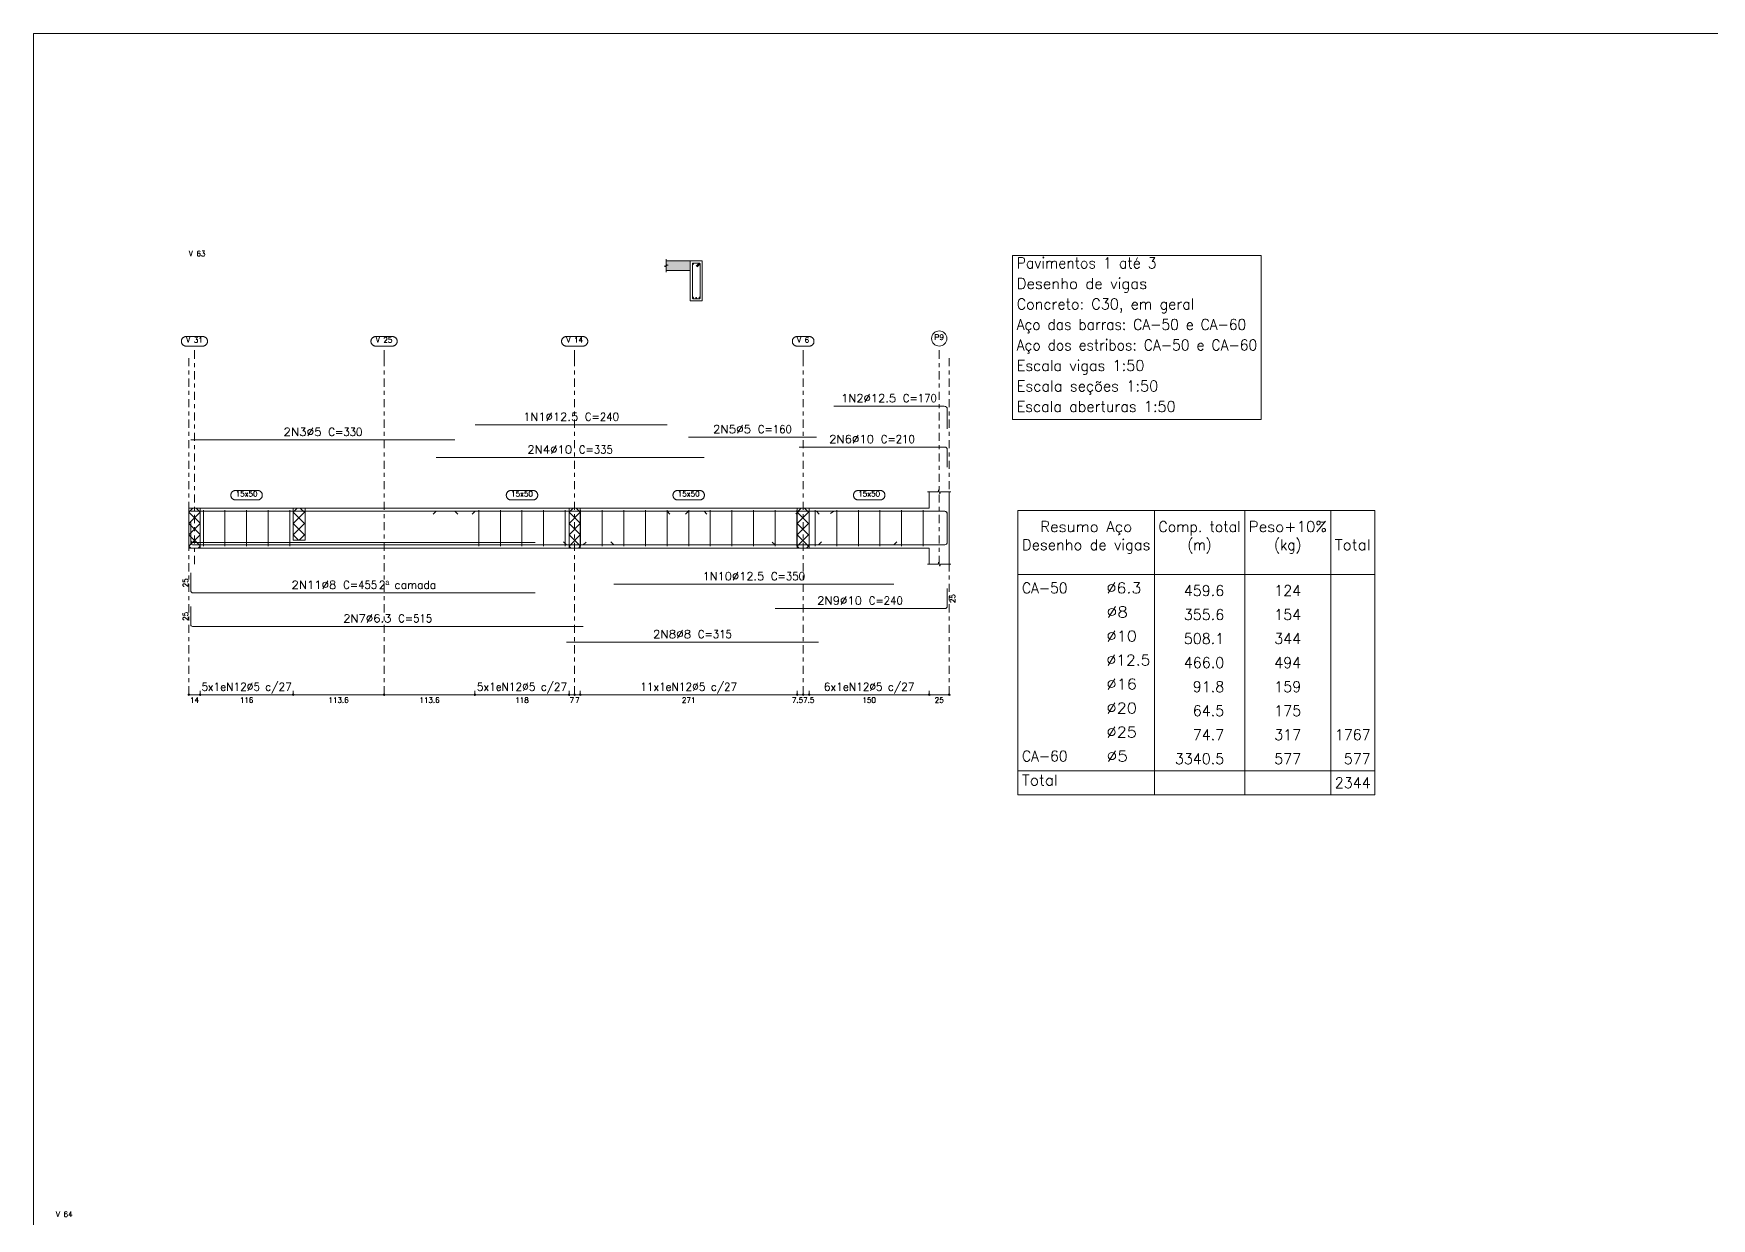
# Model space of a CAD drawing. Header units: millimetres. Extents: x 0 to 84, y 0 to 59.4.
# Drawn here: x 0 to 41.92, y 29.79 to 59.4 of the extents above; entities that cross this region are included whole.
import ezdxf
from ezdxf.enums import TextEntityAlignment as Align

# ---------------------------------------------------------------- set-up
doc = ezdxf.new("R2010")
doc.units = ezdxf.units.MM
doc.linetypes.add('CYPE_RAYAPUNTO', pattern=[0.4125, 0.2025, -0.105, 0, -0.105])
for name, color, linetype, lineweight in [('ARM_LONGITUDINAL_Ø10', 103, 'Continuous', 9), ('ARM_LONGITUDINAL_Ø12_5', 51, 'Continuous', 9), ('ARM_LONGITUDINAL_Ø5', 151, 'Continuous', 9), ('ARM_LONGITUDINAL_Ø6_3', 32, 'Continuous', 9), ('ARM_LONGITUDINAL_Ø8', 32, 'Continuous', 9), ('ARM_TRANSVERSAL_Ø5', 151, 'Continuous', 9), ('ELE_ARM_TRANS_TXT_EST', 3, 'Continuous', 9), ('ELE_CONT_NOS', 122, 'Continuous', 9), ('ELE_CONT_VIG_CONCRETO', 2, 'Continuous', 9), ('ELE_COT_COT_ANCORAGENS', 3, 'Continuous', 0), ('ELE_COT_COT_EST', 3, 'Continuous', 0), ('ELE_COT_COT_LIN_APOIOS', 2, 'CYPE_RAYAPUNTO', 0), ('ELE_COT_TEXTOS_ESTRIBOS', 122, 'Continuous', 0), ('ELE_REF_COT_LIN_AUX_COTA', 2, 'CYPE_RAYAPUNTO', 9), ('ELE_REF_NOME_PORTICO', 3, 'Continuous', 9), ('ELE_REF_REF_NOME', 3, 'Continuous', 9), ('ELE_REF_REF_REFERENCIA', 3, 'Continuous', 9), ('ELE_REF_TEXTO_REF_NOME', 3, 'Continuous', 9), ('ELE_REF_TEXTO_REF_REFERENCIA', 3, 'Continuous', 9), ('POR_ARM_LONG_ARM_TEXTOS', 3, 'Continuous', 9), ('POR_ARM_LONG_TXT_COMP', 3, 'Continuous', 9), ('POR_ARM_LONG_TXT_IND_LAYER_ARM_LONG', 3, 'Continuous', 9), ('QUAD_BORDA', 1, 'Continuous', 20), ('QUAD_LIMITES', 2, 'Continuous', 0), ('SEC_CONT_LAJES_CORTE', 8, 'Continuous', 9), ('SEC_CONT_VIG_CONCRETO_CORTE', 2, 'Continuous', 9), ('TAB_MED_LINHAS', 1, 'Continuous', 9), ('TAB_MED_TEXTOS', 1, 'Continuous', 9), ('TABELAS', 1, 'Continuous', 0), ('TEXTO_TABELAS', 1, 'Continuous', 0)]:
    doc.layers.add(name, color=color, linetype=linetype, lineweight=lineweight)
doc.styles.add('CYPETXT', font='', dxfattribs={"height": 0.2})
doc.styles.get('CYPETXT').set_extended_font_data('romans')

msp = doc.modelspace()

# ---------------------------------------------------------------- hatches: boundary and pattern name
at = {"layer": 'SEC_CONT_LAJES_CORTE', "true_color": 0xdad7d3}
msp.add_hatch(color=254, dxfattribs=at).paths.add_polyline_path([(15.809, 53.48), (16.409, 53.48), (16.409, 53.72), (15.809, 53.72)], flags=0)

# ---------------------------------------------------------------- linework, layer by layer
at = {"layer": 'ARM_LONGITUDINAL_Ø10'}
for p, q in [((10.056, 47.463), (9.985, 47.392)), ((16.756, 47.463), (16.826, 47.392)), ((19.129, 47.463), (19.05, 47.403)), ((18.529, 46.627), (18.451, 46.689))]:
    msp.add_line(p, q, dxfattribs=at)
for points in [[(22.829, 48.566), (22.829, 49.006), (22.825, 49.029), (22.812, 49.049), (22.792, 49.062), (22.769, 49.066), (19.129, 49.066)], [(10.056, 48.805), (16.756, 48.805)], [(10.056, 47.463), (16.756, 47.463)], [(22.829, 46.963), (22.829, 47.403), (22.825, 47.426), (22.812, 47.446), (22.792, 47.459), (22.769, 47.463), (19.129, 47.463)], [(22.829, 47.127), (22.829, 46.687), (22.825, 46.664), (22.812, 46.645), (22.792, 46.632), (22.769, 46.627), (18.529, 46.627)], [(22.829, 45.531), (22.829, 45.091), (22.825, 45.068), (22.812, 45.048), (22.792, 45.035), (22.769, 45.031), (18.529, 45.031)]]:
    msp.add_lwpolyline(points, dxfattribs=at)
for centre in [(16.479, 53.65), (16.639, 53.65), (16.479, 52.79), (16.639, 52.79)]:
    msp.add_circle(centre, 0.01, dxfattribs=at)
at = {"layer": 'ARM_LONGITUDINAL_Ø12_5'}
for p, q in [((11.031, 47.463), (10.96, 47.392)), ((15.831, 47.463), (15.901, 47.392)), ((19.994, 47.463), (19.911, 47.408)), ((14.495, 46.627), (14.424, 46.698)), ((21.495, 46.627), (21.566, 46.698))]:
    msp.add_line(p, q, dxfattribs=at)
for points in [[(22.829, 49.525), (22.829, 50.015), (22.824, 50.044), (22.807, 50.068), (22.783, 50.084), (22.754, 50.09), (19.994, 50.09)], [(11.031, 49.625), (15.831, 49.625)], [(11.031, 47.463), (15.831, 47.463)], [(22.829, 46.898), (22.829, 47.388), (22.824, 47.417), (22.807, 47.441), (22.783, 47.457), (22.754, 47.463), (19.994, 47.463)], [(14.495, 46.627), (21.495, 46.627)], [(14.495, 45.64), (21.495, 45.64)]]:
    msp.add_lwpolyline(points, dxfattribs=at)
msp.add_circle((16.559, 52.792), 0.0125, dxfattribs=at)
at = {"layer": 'ARM_LONGITUDINAL_Ø5'}
for p, q in [((10.53, 47.463), (10.6, 47.392)), ((16.362, 47.463), (16.291, 47.392)), ((19.562, 47.463), (19.633, 47.392))]:
    msp.add_line(p, q, dxfattribs=at)
for points in [[(3.93, 49.246), (10.53, 49.246)], [(16.362, 49.315), (19.562, 49.315)], [(3.93, 47.463), (10.53, 47.463)], [(16.362, 47.463), (19.562, 47.463)]]:
    msp.add_lwpolyline(points, dxfattribs=at)
for centre in [(16.479, 53.635), (16.639, 53.635)]:
    msp.add_circle(centre, 0.005, dxfattribs=at)
at = {"layer": 'ARM_LONGITUDINAL_Ø6_3'}
msp.add_line((13.73, 46.627), (13.804, 46.694), dxfattribs=at)
for points in [[(3.93, 47.127), (3.93, 46.665), (3.933, 46.65), (3.941, 46.638), (3.953, 46.63), (3.968, 46.627), (13.73, 46.627)], [(3.93, 45.087), (3.93, 44.625), (3.933, 44.61), (3.941, 44.598), (3.953, 44.59), (3.968, 44.587), (13.73, 44.587)]]:
    msp.add_lwpolyline(points, dxfattribs=at)
at = {"layer": 'ARM_LONGITUDINAL_Ø8'}
for p, q in [((13.313, 46.627), (13.242, 46.698)), ((19.613, 46.627), (19.684, 46.698))]:
    msp.add_line(p, q, dxfattribs=at)
for points in [[(3.93, 47.183), (3.93, 46.731), (3.933, 46.713), (3.944, 46.697), (3.959, 46.687), (3.978, 46.683), (12.53, 46.683)], [(13.313, 46.627), (19.613, 46.627)], [(3.93, 45.925), (3.93, 45.473), (3.933, 45.455), (3.944, 45.439), (3.959, 45.429), (3.978, 45.425), (12.53, 45.425)], [(13.313, 44.193), (19.613, 44.193)]]:
    msp.add_lwpolyline(points, dxfattribs=at)
for centre in [(16.479, 52.808), (16.639, 52.808)]:
    msp.add_circle(centre, 0.008, dxfattribs=at)
at = {"layer": 'ARM_TRANSVERSAL_Ø5'}
for p, q in [((4.243, 47.495), (4.243, 46.595)), ((4.783, 47.495), (4.783, 46.595)), ((5.323, 47.495), (5.323, 46.595)), ((5.863, 47.495), (5.863, 46.595)), ((6.403, 47.495), (6.403, 46.595)), ((11.124, 47.495), (11.124, 46.595)), ((11.664, 47.495), (11.664, 46.595)), ((12.204, 47.495), (12.204, 46.595)), ((12.744, 47.495), (12.744, 46.595)), ((13.284, 47.495), (13.284, 46.595)), ((13.669, 47.495), (13.669, 46.595)), ((14.209, 47.495), (14.209, 46.595)), ((14.749, 47.495), (14.749, 46.595)), ((15.289, 47.495), (15.289, 46.595)), ((15.829, 47.495), (15.829, 46.595)), ((16.369, 47.495), (16.369, 46.595)), ((16.909, 47.495), (16.909, 46.595)), ((17.449, 47.495), (17.449, 46.595)), ((17.989, 47.495), (17.989, 46.595)), ((18.529, 47.495), (18.529, 46.595)), ((19.069, 47.495), (19.069, 46.595)), ((19.529, 47.495), (19.529, 46.595)), ((20.069, 47.495), (20.069, 46.595)), ((20.609, 47.495), (20.609, 46.595)), ((21.149, 47.495), (21.149, 46.595)), ((21.689, 47.495), (21.689, 46.595)), ((22.229, 47.495), (22.229, 46.595))]:
    msp.add_line(p, q, dxfattribs=at)
msp.add_lwpolyline([(16.579, 53.568), (16.649, 53.639), (16.651, 53.641), (16.653, 53.644), (16.654, 53.647), (16.654, 53.65), (16.654, 53.653), (16.653, 53.656), (16.651, 53.658), (16.649, 53.66), (16.647, 53.662), (16.645, 53.664), (16.642, 53.664), (16.639, 53.665), (16.479, 53.665), (16.473, 53.664), (16.468, 53.66), (16.465, 53.656), (16.464, 53.65), (16.464, 52.79), (16.465, 52.784), (16.468, 52.779), (16.473, 52.776), (16.479, 52.775), (16.639, 52.775), (16.645, 52.776), (16.649, 52.779), (16.653, 52.784), (16.654, 52.79), (16.654, 53.65), (16.654, 53.653), (16.653, 53.656), (16.651, 53.658), (16.649, 53.66), (16.647, 53.662), (16.645, 53.664), (16.642, 53.664), (16.639, 53.665), (16.636, 53.665), (16.634, 53.664), (16.632, 53.663), (16.63, 53.662), (16.628, 53.66), (16.557, 53.59)], dxfattribs=at)
at = {"layer": 'ELE_CONT_NOS'}
for p, q in [((22.379, 47.545), (22.379, 47.945)), ((22.879, 47.545), (22.879, 47.945)), ((3.88, 47.545), (3.88, 46.545)), ((6.486, 47.545), (6.486, 47.545)), ((11.029, 47.545), (11.029, 47.545)), ((13.379, 47.545), (13.379, 47.545)), ((13.659, 47.545), (13.659, 47.545)), ((19.079, 47.545), (19.079, 47.545)), ((19.379, 47.545), (19.379, 47.545)), ((6.486, 46.545), (6.486, 46.545)), ((11.029, 46.545), (11.029, 46.545)), ((13.379, 46.545), (13.379, 46.545)), ((13.659, 46.545), (13.659, 46.545)), ((19.079, 46.545), (19.079, 46.545)), ((19.379, 46.545), (19.379, 46.545)), ((22.379, 46.545), (22.379, 46.145)), ((22.879, 46.545), (22.879, 46.145))]:
    msp.add_line(p, q, dxfattribs=at)
at = {"layer": 'ELE_CONT_NOS', "lineweight": 0}
for p, q in [((3.88, 47.442), (3.983, 47.545)), ((4.16, 47.162), (3.88, 47.442)), ((3.88, 47.159), (4.16, 47.439)), ((4.16, 47.444), (4.059, 47.545)), ((6.486, 47.442), (6.59, 47.545)), ((6.486, 47.159), (6.786, 47.459)), ((6.786, 47.142), (6.486, 47.442)), ((6.786, 47.424), (6.665, 47.545)), ((13.379, 47.442), (13.483, 47.545)), ((13.659, 47.162), (13.379, 47.442)), ((13.379, 47.159), (13.659, 47.439)), ((13.659, 47.444), (13.559, 47.545)), ((19.079, 47.442), (19.183, 47.545)), ((19.079, 47.159), (19.379, 47.459)), ((19.379, 47.142), (19.079, 47.442)), ((19.379, 47.424), (19.259, 47.545)), ((4.16, 46.879), (3.88, 47.159)), ((3.88, 46.876), (4.16, 47.156)), ((6.486, 46.876), (6.786, 47.176)), ((6.786, 46.859), (6.486, 47.159)), ((13.659, 46.879), (13.379, 47.159)), ((13.379, 46.876), (13.659, 47.156)), ((19.079, 46.876), (19.379, 47.176)), ((19.379, 46.859), (19.079, 47.159)), ((4.16, 46.596), (3.88, 46.876)), ((3.88, 46.593), (4.16, 46.873)), ((3.928, 46.545), (3.88, 46.593)), ((4.115, 46.545), (4.16, 46.59)), ((6.617, 46.745), (6.486, 46.876)), ((6.638, 46.745), (6.786, 46.893)), ((13.659, 46.596), (13.379, 46.876)), ((13.379, 46.593), (13.659, 46.873)), ((13.427, 46.545), (13.379, 46.593)), ((13.614, 46.545), (13.659, 46.59)), ((19.079, 46.593), (19.379, 46.893)), ((19.379, 46.576), (19.079, 46.876)), ((19.127, 46.545), (19.079, 46.593)), ((19.314, 46.545), (19.379, 46.61))]:
    msp.add_line(p, q, dxfattribs=at)
at = {"layer": 'ELE_CONT_NOS'}
for points in [[(22.339, 47.945), (22.599, 47.945), (22.614, 47.995), (22.644, 47.895), (22.659, 47.945), (22.919, 47.945)], [(3.88, 47.545), (4.16, 47.545)], [(6.486, 47.545), (11.029, 47.545)], [(13.379, 47.545), (13.659, 47.545)], [(19.079, 47.545), (19.379, 47.545)], [(22.879, 47.545), (22.879, 46.545)], [(3.88, 46.545), (4.16, 46.545)], [(6.486, 46.545), (11.029, 46.545)], [(13.379, 46.545), (13.659, 46.545)], [(19.079, 46.545), (19.379, 46.545)], [(22.339, 46.145), (22.599, 46.145), (22.614, 46.195), (22.644, 46.095), (22.659, 46.145), (22.919, 46.145)]]:
    msp.add_lwpolyline(points, dxfattribs=at)
at = {"layer": 'ELE_CONT_NOS', "lineweight": 0}
for points in [[(3.88, 47.545), (3.88, 46.545), (4.16, 46.545), (4.16, 47.545), (3.88, 47.545)], [(6.486, 47.545), (6.486, 46.745), (6.786, 46.745), (6.786, 47.545), (6.486, 47.545)], [(13.379, 47.545), (13.379, 46.545), (13.659, 46.545), (13.659, 47.545), (13.379, 47.545)], [(19.079, 47.545), (19.079, 46.545), (19.379, 46.545), (19.379, 47.545), (19.079, 47.545)]]:
    msp.add_lwpolyline(points, close=True, dxfattribs=at)
at = {"layer": 'ELE_CONT_VIG_CONCRETO'}
for p, q in [((4.16, 47.545), (6.486, 47.545)), ((11.029, 47.545), (13.379, 47.545)), ((13.659, 47.545), (19.079, 47.545)), ((19.379, 47.545), (22.379, 47.545)), ((4.16, 46.545), (6.486, 46.545)), ((11.029, 46.545), (13.379, 46.545)), ((13.659, 46.545), (19.079, 46.545)), ((19.379, 46.545), (22.379, 46.545))]:
    msp.add_line(p, q, dxfattribs=at)
at = {"layer": 'ELE_COT_COT_EST'}
for p, q in [((3.88, 42.879), (3.88, 42.979)), ((4.16, 42.879), (4.16, 42.979)), ((6.486, 42.879), (6.486, 42.979)), ((8.758, 42.879), (8.758, 42.979)), ((11.029, 42.879), (11.029, 42.979)), ((13.379, 42.879), (13.379, 42.979)), ((13.519, 42.879), (13.519, 42.979)), ((13.659, 42.879), (13.659, 42.979)), ((19.079, 42.879), (19.079, 42.979)), ((19.229, 42.879), (19.229, 42.979)), ((19.379, 42.879), (19.379, 42.979)), ((22.379, 42.879), (22.379, 42.979))]:
    msp.add_line(p, q, dxfattribs=at)
for points in [[(3.88, 42.879), (4.16, 42.879), (4.16, 42.979)], [(4.16, 42.879), (6.486, 42.879), (6.486, 42.979)], [(6.486, 42.879), (8.758, 42.879), (8.758, 42.979)], [(8.758, 42.879), (11.029, 42.879), (11.029, 42.979)], [(11.029, 42.879), (13.379, 42.879), (13.379, 42.979)], [(13.379, 42.879), (13.519, 42.879), (13.519, 42.979)], [(13.519, 42.879), (13.659, 42.879), (13.659, 42.979)], [(13.659, 42.879), (19.079, 42.879), (19.079, 42.979)], [(19.079, 42.879), (19.229, 42.879), (19.229, 42.979)], [(19.229, 42.879), (19.379, 42.879), (19.379, 42.979)], [(19.379, 42.879), (22.379, 42.879), (22.379, 42.979)], [(22.379, 42.879), (22.879, 42.879), (22.879, 42.979)]]:
    msp.add_lwpolyline(points, dxfattribs=at)
for centre in [(3.88, 42.879), (4.16, 42.879), (4.16, 42.879), (6.486, 42.879), (6.486, 42.879), (8.758, 42.879), (8.758, 42.879), (11.029, 42.879), (11.029, 42.879), (13.379, 42.879), (13.379, 42.879), (13.519, 42.879), (13.519, 42.879), (13.659, 42.879), (13.659, 42.879), (19.079, 42.879), (19.079, 42.879), (19.229, 42.879), (19.229, 42.879), (19.379, 42.879), (19.379, 42.879), (22.379, 42.879), (22.379, 42.879), (22.879, 42.879)]:
    msp.add_circle(centre, 0.02, dxfattribs=at)
at = {"layer": 'ELE_COT_COT_LIN_APOIOS'}
for p, q in [((3.88, 51.29), (3.88, 42.879)), ((8.758, 51.29), (8.758, 42.879)), ((13.519, 51.29), (13.519, 42.879)), ((19.229, 51.29), (19.229, 42.879)), ((22.879, 51.29), (22.879, 42.879))]:
    msp.add_line(p, q, dxfattribs=at)
at = {"layer": 'ELE_REF_COT_LIN_AUX_COTA'}
for p, q in [((4.02, 51.29), (4.02, 51.59)), ((8.758, 51.29), (8.758, 51.59)), ((13.519, 51.29), (13.519, 51.59)), ((19.229, 51.29), (19.229, 51.59)), ((22.629, 51.29), (22.629, 51.59)), ((4.02, 46.145), (4.02, 51.29)), ((22.629, 46.145), (22.629, 51.29))]:
    msp.add_line(p, q, dxfattribs=at)
at = {"layer": 'ELE_REF_REF_NOME'}
for points in [[(5.596, 47.985), (5.604, 47.985), (5.612, 47.984), (5.62, 47.983), (5.628, 47.981), (5.635, 47.978), (5.643, 47.976), (5.65, 47.972), (5.657, 47.968), (5.664, 47.964), (5.67, 47.959), (5.676, 47.954), (5.682, 47.949), (5.688, 47.943), (5.693, 47.936), (5.697, 47.93), (5.701, 47.923), (5.705, 47.916), (5.708, 47.908), (5.711, 47.901), (5.713, 47.893), (5.714, 47.885), (5.715, 47.877), (5.716, 47.869), (5.716, 47.861), (5.715, 47.853), (5.714, 47.845), (5.713, 47.837), (5.711, 47.83), (5.708, 47.822), (5.705, 47.815), (5.701, 47.807), (5.697, 47.801), (5.693, 47.794), (5.688, 47.788), (5.682, 47.782), (5.676, 47.776), (5.67, 47.771), (5.664, 47.766), (5.657, 47.762), (5.65, 47.758), (5.643, 47.755), (5.635, 47.752), (5.628, 47.749), (5.62, 47.748), (5.612, 47.746), (5.604, 47.745), (5.596, 47.745), (5.05, 47.745), (5.042, 47.745), (5.034, 47.746), (5.026, 47.748), (5.018, 47.749), (5.011, 47.752), (5.003, 47.755), (4.996, 47.758), (4.989, 47.762), (4.982, 47.766), (4.976, 47.771), (4.969, 47.776), (4.964, 47.782), (4.958, 47.788), (4.953, 47.794), (4.949, 47.801), (4.945, 47.807), (4.941, 47.815), (4.938, 47.822), (4.935, 47.83), (4.933, 47.837), (4.932, 47.845), (4.931, 47.853), (4.93, 47.861), (4.93, 47.869), (4.931, 47.877), (4.932, 47.885), (4.933, 47.893), (4.935, 47.901), (4.938, 47.908), (4.941, 47.916), (4.945, 47.923), (4.949, 47.93), (4.953, 47.936), (4.958, 47.943), (4.964, 47.949), (4.969, 47.954), (4.976, 47.959), (4.982, 47.964), (4.989, 47.968), (4.996, 47.972), (5.003, 47.976), (5.011, 47.978), (5.018, 47.981), (5.026, 47.983), (5.034, 47.984), (5.042, 47.985), (5.05, 47.985), (5.596, 47.985)], [(12.477, 47.985), (12.485, 47.985), (12.493, 47.984), (12.501, 47.983), (12.509, 47.981), (12.517, 47.978), (12.524, 47.976), (12.532, 47.972), (12.539, 47.968), (12.545, 47.964), (12.552, 47.959), (12.558, 47.954), (12.564, 47.949), (12.569, 47.943), (12.574, 47.936), (12.579, 47.93), (12.583, 47.923), (12.586, 47.916), (12.589, 47.908), (12.592, 47.901), (12.594, 47.893), (12.596, 47.885), (12.597, 47.877), (12.597, 47.869), (12.597, 47.861), (12.597, 47.853), (12.596, 47.845), (12.594, 47.837), (12.592, 47.83), (12.589, 47.822), (12.586, 47.815), (12.583, 47.807), (12.579, 47.801), (12.574, 47.794), (12.569, 47.788), (12.564, 47.782), (12.558, 47.776), (12.552, 47.771), (12.545, 47.766), (12.539, 47.762), (12.532, 47.758), (12.524, 47.755), (12.517, 47.752), (12.509, 47.749), (12.501, 47.748), (12.493, 47.746), (12.485, 47.745), (12.477, 47.745), (11.931, 47.745), (11.923, 47.745), (11.915, 47.746), (11.908, 47.748), (11.9, 47.749), (11.892, 47.752), (11.885, 47.755), (11.877, 47.758), (11.87, 47.762), (11.864, 47.766), (11.857, 47.771), (11.851, 47.776), (11.845, 47.782), (11.84, 47.788), (11.835, 47.794), (11.83, 47.801), (11.826, 47.807), (11.823, 47.815), (11.819, 47.822), (11.817, 47.83), (11.815, 47.837), (11.813, 47.845), (11.812, 47.853), (11.812, 47.861), (11.812, 47.869), (11.812, 47.877), (11.813, 47.885), (11.815, 47.893), (11.817, 47.901), (11.819, 47.908), (11.823, 47.916), (11.826, 47.923), (11.83, 47.93), (11.835, 47.936), (11.84, 47.943), (11.845, 47.949), (11.851, 47.954), (11.857, 47.959), (11.864, 47.964), (11.87, 47.968), (11.877, 47.972), (11.885, 47.976), (11.892, 47.978), (11.9, 47.981), (11.908, 47.983), (11.915, 47.984), (11.923, 47.985), (11.931, 47.985), (12.477, 47.985)], [(16.642, 47.985), (16.65, 47.985), (16.658, 47.984), (16.666, 47.983), (16.674, 47.981), (16.682, 47.978), (16.689, 47.976), (16.697, 47.972), (16.704, 47.968), (16.71, 47.964), (16.717, 47.959), (16.723, 47.954), (16.729, 47.949), (16.734, 47.943), (16.739, 47.936), (16.744, 47.93), (16.748, 47.923), (16.751, 47.916), (16.754, 47.908), (16.757, 47.901), (16.759, 47.893), (16.761, 47.885), (16.762, 47.877), (16.762, 47.869), (16.762, 47.861), (16.762, 47.853), (16.761, 47.845), (16.759, 47.837), (16.757, 47.83), (16.754, 47.822), (16.751, 47.815), (16.748, 47.807), (16.744, 47.801), (16.739, 47.794), (16.734, 47.788), (16.729, 47.782), (16.723, 47.776), (16.717, 47.771), (16.71, 47.766), (16.704, 47.762), (16.697, 47.758), (16.689, 47.755), (16.682, 47.752), (16.674, 47.749), (16.666, 47.748), (16.658, 47.746), (16.65, 47.745), (16.642, 47.745), (16.096, 47.745), (16.088, 47.745), (16.08, 47.746), (16.073, 47.748), (16.065, 47.749), (16.057, 47.752), (16.05, 47.755), (16.042, 47.758), (16.035, 47.762), (16.029, 47.766), (16.022, 47.771), (16.016, 47.776), (16.01, 47.782), (16.005, 47.788), (16, 47.794), (15.995, 47.801), (15.991, 47.807), (15.988, 47.815), (15.984, 47.822), (15.982, 47.83), (15.98, 47.837), (15.978, 47.845), (15.977, 47.853), (15.977, 47.861), (15.977, 47.869), (15.977, 47.877), (15.978, 47.885), (15.98, 47.893), (15.982, 47.901), (15.984, 47.908), (15.988, 47.916), (15.991, 47.923), (15.995, 47.93), (16, 47.936), (16.005, 47.943), (16.01, 47.949), (16.016, 47.954), (16.022, 47.959), (16.029, 47.964), (16.035, 47.968), (16.042, 47.972), (16.05, 47.976), (16.057, 47.978), (16.065, 47.981), (16.073, 47.983), (16.08, 47.984), (16.088, 47.985), (16.096, 47.985), (16.642, 47.985)], [(21.152, 47.985), (21.16, 47.985), (21.168, 47.984), (21.176, 47.983), (21.184, 47.981), (21.192, 47.978), (21.199, 47.976), (21.207, 47.972), (21.214, 47.968), (21.22, 47.964), (21.227, 47.959), (21.233, 47.954), (21.239, 47.949), (21.244, 47.943), (21.249, 47.936), (21.254, 47.93), (21.258, 47.923), (21.261, 47.916), (21.264, 47.908), (21.267, 47.901), (21.269, 47.893), (21.271, 47.885), (21.272, 47.877), (21.272, 47.869), (21.272, 47.861), (21.272, 47.853), (21.271, 47.845), (21.269, 47.837), (21.267, 47.83), (21.264, 47.822), (21.261, 47.815), (21.258, 47.807), (21.254, 47.801), (21.249, 47.794), (21.244, 47.788), (21.239, 47.782), (21.233, 47.776), (21.227, 47.771), (21.22, 47.766), (21.214, 47.762), (21.207, 47.758), (21.199, 47.755), (21.192, 47.752), (21.184, 47.749), (21.176, 47.748), (21.168, 47.746), (21.16, 47.745), (21.152, 47.745), (20.606, 47.745), (20.598, 47.745), (20.59, 47.746), (20.583, 47.748), (20.575, 47.749), (20.567, 47.752), (20.56, 47.755), (20.552, 47.758), (20.545, 47.762), (20.539, 47.766), (20.532, 47.771), (20.526, 47.776), (20.52, 47.782), (20.515, 47.788), (20.51, 47.794), (20.505, 47.801), (20.501, 47.807), (20.498, 47.815), (20.494, 47.822), (20.492, 47.83), (20.49, 47.837), (20.488, 47.845), (20.487, 47.853), (20.487, 47.861), (20.487, 47.869), (20.487, 47.877), (20.488, 47.885), (20.49, 47.893), (20.492, 47.901), (20.494, 47.908), (20.498, 47.916), (20.501, 47.923), (20.505, 47.93), (20.51, 47.936), (20.515, 47.943), (20.52, 47.949), (20.526, 47.954), (20.532, 47.959), (20.539, 47.964), (20.545, 47.968), (20.552, 47.972), (20.56, 47.976), (20.567, 47.978), (20.575, 47.981), (20.583, 47.983), (20.59, 47.984), (20.598, 47.985), (20.606, 47.985), (21.152, 47.985)]]:
    msp.add_lwpolyline(points, close=True, dxfattribs=at)
at = {"layer": 'ELE_REF_REF_REFERENCIA'}
for points in [[(4.227, 51.83), (4.235, 51.83), (4.243, 51.829), (4.251, 51.828), (4.258, 51.826), (4.266, 51.823), (4.274, 51.82), (4.281, 51.817), (4.288, 51.813), (4.295, 51.809), (4.301, 51.804), (4.307, 51.799), (4.313, 51.793), (4.318, 51.787), (4.323, 51.781), (4.328, 51.775), (4.332, 51.768), (4.336, 51.761), (4.339, 51.753), (4.341, 51.746), (4.343, 51.738), (4.345, 51.73), (4.346, 51.722), (4.347, 51.714), (4.347, 51.706), (4.346, 51.698), (4.345, 51.69), (4.343, 51.682), (4.341, 51.674), (4.339, 51.667), (4.336, 51.659), (4.332, 51.652), (4.328, 51.645), (4.323, 51.639), (4.318, 51.633), (4.313, 51.627), (4.307, 51.621), (4.301, 51.616), (4.295, 51.611), (4.288, 51.607), (4.281, 51.603), (4.274, 51.6), (4.266, 51.597), (4.258, 51.594), (4.251, 51.592), (4.243, 51.591), (4.235, 51.59), (4.227, 51.59), (3.813, 51.59), (3.805, 51.59), (3.797, 51.591), (3.789, 51.592), (3.781, 51.594), (3.773, 51.597), (3.766, 51.6), (3.759, 51.603), (3.752, 51.607), (3.745, 51.611), (3.738, 51.616), (3.732, 51.621), (3.726, 51.627), (3.721, 51.633), (3.716, 51.639), (3.712, 51.645), (3.708, 51.652), (3.704, 51.659), (3.701, 51.667), (3.698, 51.674), (3.696, 51.682), (3.694, 51.69), (3.693, 51.698), (3.693, 51.706), (3.693, 51.714), (3.693, 51.722), (3.694, 51.73), (3.696, 51.738), (3.698, 51.746), (3.701, 51.753), (3.704, 51.761), (3.708, 51.768), (3.712, 51.775), (3.716, 51.781), (3.721, 51.787), (3.726, 51.793), (3.732, 51.799), (3.738, 51.804), (3.745, 51.809), (3.752, 51.813), (3.759, 51.817), (3.766, 51.82), (3.773, 51.823), (3.781, 51.826), (3.789, 51.828), (3.797, 51.829), (3.805, 51.83), (3.813, 51.83), (4.227, 51.83)], [(8.965, 51.83), (8.973, 51.83), (8.981, 51.829), (8.989, 51.828), (8.996, 51.826), (9.004, 51.823), (9.012, 51.82), (9.019, 51.817), (9.026, 51.813), (9.033, 51.809), (9.039, 51.804), (9.045, 51.799), (9.051, 51.793), (9.056, 51.787), (9.061, 51.781), (9.066, 51.775), (9.07, 51.768), (9.074, 51.761), (9.077, 51.753), (9.079, 51.746), (9.082, 51.738), (9.083, 51.73), (9.084, 51.722), (9.085, 51.714), (9.085, 51.706), (9.084, 51.698), (9.083, 51.69), (9.082, 51.682), (9.079, 51.674), (9.077, 51.667), (9.074, 51.659), (9.07, 51.652), (9.066, 51.645), (9.061, 51.639), (9.056, 51.633), (9.051, 51.627), (9.045, 51.621), (9.039, 51.616), (9.033, 51.611), (9.026, 51.607), (9.019, 51.603), (9.012, 51.6), (9.004, 51.597), (8.996, 51.594), (8.989, 51.592), (8.981, 51.591), (8.973, 51.59), (8.965, 51.59), (8.551, 51.59), (8.543, 51.59), (8.535, 51.591), (8.527, 51.592), (8.519, 51.594), (8.511, 51.597), (8.504, 51.6), (8.497, 51.603), (8.49, 51.607), (8.483, 51.611), (8.476, 51.616), (8.47, 51.621), (8.465, 51.627), (8.459, 51.633), (8.454, 51.639), (8.45, 51.645), (8.446, 51.652), (8.442, 51.659), (8.439, 51.667), (8.436, 51.674), (8.434, 51.682), (8.432, 51.69), (8.431, 51.698), (8.431, 51.706), (8.431, 51.714), (8.431, 51.722), (8.432, 51.73), (8.434, 51.738), (8.436, 51.746), (8.439, 51.753), (8.442, 51.761), (8.446, 51.768), (8.45, 51.775), (8.454, 51.781), (8.459, 51.787), (8.465, 51.793), (8.47, 51.799), (8.476, 51.804), (8.483, 51.809), (8.49, 51.813), (8.497, 51.817), (8.504, 51.82), (8.511, 51.823), (8.519, 51.826), (8.527, 51.828), (8.535, 51.829), (8.543, 51.83), (8.551, 51.83), (8.965, 51.83)], [(13.726, 51.83), (13.734, 51.83), (13.742, 51.829), (13.75, 51.828), (13.758, 51.826), (13.766, 51.823), (13.773, 51.82), (13.781, 51.817), (13.788, 51.813), (13.794, 51.809), (13.801, 51.804), (13.807, 51.799), (13.813, 51.793), (13.818, 51.787), (13.823, 51.781), (13.828, 51.775), (13.832, 51.768), (13.835, 51.761), (13.838, 51.753), (13.841, 51.746), (13.843, 51.738), (13.845, 51.73), (13.846, 51.722), (13.846, 51.714), (13.846, 51.706), (13.846, 51.698), (13.845, 51.69), (13.843, 51.682), (13.841, 51.674), (13.838, 51.667), (13.835, 51.659), (13.832, 51.652), (13.828, 51.645), (13.823, 51.639), (13.818, 51.633), (13.813, 51.627), (13.807, 51.621), (13.801, 51.616), (13.794, 51.611), (13.788, 51.607), (13.781, 51.603), (13.773, 51.6), (13.766, 51.597), (13.758, 51.594), (13.75, 51.592), (13.742, 51.591), (13.734, 51.59), (13.726, 51.59), (13.312, 51.59), (13.304, 51.59), (13.296, 51.591), (13.289, 51.592), (13.281, 51.594), (13.273, 51.597), (13.266, 51.6), (13.258, 51.603), (13.251, 51.607), (13.245, 51.611), (13.238, 51.616), (13.232, 51.621), (13.226, 51.627), (13.221, 51.633), (13.216, 51.639), (13.211, 51.645), (13.207, 51.652), (13.204, 51.659), (13.2, 51.667), (13.198, 51.674), (13.196, 51.682), (13.194, 51.69), (13.193, 51.698), (13.193, 51.706), (13.193, 51.714), (13.193, 51.722), (13.194, 51.73), (13.196, 51.738), (13.198, 51.746), (13.2, 51.753), (13.204, 51.761), (13.207, 51.768), (13.211, 51.775), (13.216, 51.781), (13.221, 51.787), (13.226, 51.793), (13.232, 51.799), (13.238, 51.804), (13.245, 51.809), (13.251, 51.813), (13.258, 51.817), (13.266, 51.82), (13.273, 51.823), (13.281, 51.826), (13.289, 51.828), (13.296, 51.829), (13.304, 51.83), (13.312, 51.83), (13.726, 51.83)], [(19.38, 51.83), (19.388, 51.83), (19.396, 51.829), (19.404, 51.828), (19.412, 51.826), (19.42, 51.823), (19.427, 51.82), (19.435, 51.817), (19.442, 51.813), (19.448, 51.809), (19.455, 51.804), (19.461, 51.799), (19.467, 51.793), (19.472, 51.787), (19.477, 51.781), (19.482, 51.775), (19.486, 51.768), (19.489, 51.761), (19.492, 51.753), (19.495, 51.746), (19.497, 51.738), (19.499, 51.73), (19.5, 51.722), (19.5, 51.714), (19.5, 51.706), (19.5, 51.698), (19.499, 51.69), (19.497, 51.682), (19.495, 51.674), (19.492, 51.667), (19.489, 51.659), (19.486, 51.652), (19.482, 51.645), (19.477, 51.639), (19.472, 51.633), (19.467, 51.627), (19.461, 51.621), (19.455, 51.616), (19.448, 51.611), (19.442, 51.607), (19.435, 51.603), (19.427, 51.6), (19.42, 51.597), (19.412, 51.594), (19.404, 51.592), (19.396, 51.591), (19.388, 51.59), (19.38, 51.59), (19.078, 51.59), (19.07, 51.59), (19.062, 51.591), (19.055, 51.592), (19.047, 51.594), (19.039, 51.597), (19.032, 51.6), (19.024, 51.603), (19.017, 51.607), (19.011, 51.611), (19.004, 51.616), (18.998, 51.621), (18.992, 51.627), (18.987, 51.633), (18.982, 51.639), (18.977, 51.645), (18.973, 51.652), (18.97, 51.659), (18.966, 51.667), (18.964, 51.674), (18.962, 51.682), (18.96, 51.69), (18.959, 51.698), (18.959, 51.706), (18.959, 51.714), (18.959, 51.722), (18.96, 51.73), (18.962, 51.738), (18.964, 51.746), (18.966, 51.753), (18.97, 51.761), (18.973, 51.768), (18.977, 51.775), (18.982, 51.781), (18.987, 51.787), (18.992, 51.793), (18.998, 51.799), (19.004, 51.804), (19.011, 51.809), (19.017, 51.813), (19.024, 51.817), (19.032, 51.82), (19.039, 51.823), (19.047, 51.826), (19.055, 51.828), (19.062, 51.829), (19.07, 51.83), (19.078, 51.83), (19.38, 51.83)]]:
    msp.add_lwpolyline(points, close=True, dxfattribs=at)
msp.add_circle((22.629, 51.78), 0.19, dxfattribs=at)
at = {"layer": 'QUAD_BORDA'}
msp.add_lwpolyline([(0, 0), (84, 0), (84, 59.4), (0, 59.4), (0, 0)], close=True, dxfattribs=at)
at = {"layer": 'QUAD_LIMITES'}
msp.add_lwpolyline([(0, 0), (84, 0), (84, 59.4), (0, 59.4), (0, 0)], close=True, dxfattribs=at)
at = {"layer": 'SEC_CONT_LAJES_CORTE'}
for points in [[(15.809, 53.44), (15.809, 53.57), (15.759, 53.585), (15.859, 53.615), (15.809, 53.63), (15.809, 53.76)], [(15.809, 53.48), (16.409, 53.48), (16.409, 53.72), (15.809, 53.72)]]:
    msp.add_lwpolyline(points, dxfattribs=at)
at = {"layer": 'SEC_CONT_LAJES_CORTE', "color": 254, "true_color": 0xdad7d3}
msp.add_lwpolyline([(15.809, 53.48), (16.409, 53.48), (16.409, 53.72), (15.809, 53.72)], close=True, dxfattribs=at)
at = {"layer": 'SEC_CONT_VIG_CONCRETO_CORTE'}
msp.add_lwpolyline([(16.709, 53.72), (16.409, 53.72), (16.409, 52.72), (16.709, 52.72), (16.709, 53.72)], close=True, dxfattribs=at)
at = {"layer": 'TAB_MED_TEXTOS', "lineweight": 5}
for p, q in [((24.463, 53.855), (30.673, 53.855)), ((24.463, 53.855), (24.463, 49.757)), ((30.673, 53.855), (30.673, 49.757)), ((24.463, 49.757), (30.673, 49.757))]:
    msp.add_line(p, q, dxfattribs=at)
at = {"layer": 'TABELAS'}
for p, q in [((28.005, 40.38), (28.005, 47.48)), ((30.261, 40.38), (30.261, 47.48)), ((32.413, 40.38), (32.413, 47.48)), ((24.597, 45.88), (33.509, 45.88))]:
    msp.add_line(p, q, dxfattribs=at)
msp.add_lwpolyline([(24.597, 40.38), (33.509, 40.38), (33.509, 47.48), (24.597, 47.48), (24.597, 40.38)], close=True, dxfattribs=at)
at = {"layer": 'TEXTO_TABELAS'}
msp.add_line((24.597, 40.98), (33.509, 40.98), dxfattribs=at)

# ---------------------------------------------------------------- texts
at = {"layer": 'ELE_ARM_TRANS_TXT_EST', "style": 'CYPETXT'}
for s, width, p, p2 in [('5x1eN12%%c5 c/27', 0.837784, (4.193, 42.979), (6.452, 42.979)), ('5x1eN12%%c5 c/27', 0.837784, (11.075, 42.979), (13.334, 42.979)), ('11x1eN12%%c5 c/27', 0.840083, (15.156, 42.979), (17.583, 42.979)), ('6x1eN12%%c5 c/27', 0.837784, (19.75, 42.979), (22.009, 42.979))]:
    msp.add_text(s, height=0.2, dxfattribs=dict(at, width=width)).set_placement(p, p2, align=Align.FIT)
at = {"layer": 'ELE_COT_COT_ANCORAGENS', "style": 'CYPETXT', "width": 0.872274}
for p, p2 in [((3.863, 45.563), (3.863, 45.787)), ((23.029, 45.169), (23.029, 45.393)), ((3.863, 44.725), (3.863, 44.949))]:
    msp.add_text('25', height=0.1333, rotation=90, dxfattribs=at).set_placement(p, p2, align=Align.FIT)
at = {"layer": 'ELE_COT_TEXTOS_ESTRIBOS', "style": 'CYPETXT'}
for s, height, width, p, p2 in [('14', 0.1333, 0.872274, (3.908, 42.679), (4.132, 42.679)), ('116', 0.1333, 0.872274, (5.155, 42.679), (5.491, 42.679)), ('113.6', 0.1333, 0.869965, (7.37, 42.679), (7.874, 42.679)), ('113.6', 0.1333, 0.869965, (9.642, 42.679), (10.146, 42.679)), ('118', 0.1333, 0.872274, (12.036, 42.679), (12.372, 42.679)), ('7', 0.133, 0.872274, (13.393, 42.679), (13.505, 42.679)), ('7', 0.133, 0.872274, (13.533, 42.679), (13.645, 42.679)), ('271', 0.1333, 0.872274, (16.201, 42.679), (16.537, 42.679)), ('7.5', 0.1333, 0.868127, (18.949, 42.679), (19.229, 42.679)), ('7.5', 0.1333, 0.868127, (19.229, 42.679), (19.509, 42.679)), ('150', 0.1333, 0.872274, (20.711, 42.679), (21.047, 42.679)), ('25', 0.1333, 0.872274, (22.517, 42.679), (22.741, 42.679))]:
    msp.add_text(s, height=height, dxfattribs=dict(at, width=width)).set_placement(p, p2, align=Align.FIT)
at = {"layer": 'ELE_REF_NOME_PORTICO', "style": 'CYPETXT', "width": 0.816032}
for s, p, p2 in [('V 63', (3.88, 53.834), (4.294, 53.834)), ('V 64', (0.559, 29.83), (0.973, 29.83))]:
    msp.add_text(s, height=0.1333, dxfattribs=at).set_placement(p, p2, align=Align.FIT)
at = {"layer": 'ELE_REF_TEXTO_REF_NOME', "style": 'CYPETXT', "width": 0.876123}
for p, p2 in [((5.05, 47.832), (5.596, 47.832)), ((11.931, 47.832), (12.477, 47.832)), ((16.096, 47.832), (16.642, 47.832)), ((20.606, 47.832), (21.152, 47.832))]:
    msp.add_text('15x50', height=0.1333, dxfattribs=at).set_placement(p, p2, align=Align.FIT)
at = {"layer": 'ELE_REF_TEXTO_REF_REFERENCIA', "style": 'CYPETXT'}
for s, width, p, p2 in [('V 31', 0.816032, (3.813, 51.677), (4.227, 51.677)), ('V 25', 0.816032, (8.551, 51.677), (8.965, 51.677)), ('V 14', 0.816032, (13.312, 51.677), (13.726, 51.677)), ('V 6', 0.796974, (19.078, 51.677), (19.38, 51.677)), ('P9', 0.935124, (22.506, 51.747), (22.752, 51.747))]:
    msp.add_text(s, height=0.1333, dxfattribs=dict(at, width=width)).set_placement(p, p2, align=Align.FIT)
at = {"layer": 'POR_ARM_LONG_ARM_TEXTOS', "style": 'CYPETXT'}
for s, width, p, p2 in [('1N2%%c12.5', 0.925627, (20.178, 50.19), (21.552, 50.19)), ('1N1%%c12.5', 0.925627, (12.235, 49.725), (13.609, 49.725)), ('2N3%%c5', 0.953428, (6.244, 49.346), (7.198, 49.346)), ('2N5%%c5', 0.953428, (16.976, 49.415), (17.93, 49.415)), ('2N4%%c10', 0.940329, (12.336, 48.905), (13.458, 48.905)), ('2N6%%c10', 0.940329, (19.879, 49.166), (21.001, 49.166)), ('2N11%%c8', 0.940329, (6.445, 45.525), (7.567, 45.525)), ('1N10%%c12.5', 0.919499, (16.715, 45.74), (18.257, 45.74)), ('2N9%%c10', 0.940329, (19.579, 45.131), (20.701, 45.131)), ('2N7%%c6.3', 0.933581, (7.737, 44.687), (8.943, 44.687)), ('2N8%%c8', 0.953428, (15.477, 44.293), (16.431, 44.293))]:
    msp.add_text(s, height=0.2, dxfattribs=dict(at, width=width)).set_placement(p, p2, align=Align.FIT)
at = {"layer": 'POR_ARM_LONG_TXT_COMP', "style": 'CYPETXT', "width": 0.770929}
for s, p, p2 in [(' C=170', (21.592, 50.19), (22.57, 50.19)), (' C=240', (13.649, 49.725), (14.627, 49.725)), (' C=330', (7.238, 49.346), (8.216, 49.346)), (' C=160', (17.97, 49.415), (18.948, 49.415)), (' C=335', (13.498, 48.905), (14.476, 48.905)), (' C=210', (21.041, 49.166), (22.019, 49.166)), (' C=455', (7.607, 45.525), (8.585, 45.525)), (' C=350', (18.297, 45.74), (19.275, 45.74)), (' C=240', (20.741, 45.131), (21.719, 45.131)), (' C=515', (8.983, 44.687), (9.961, 44.687)), (' C=315', (16.471, 44.293), (17.449, 44.293))]:
    msp.add_text(s, height=0.2, dxfattribs=at).set_placement(p, p2, align=Align.FIT)
at = {"layer": 'POR_ARM_LONG_TXT_IND_LAYER_ARM_LONG', "style": 'CYPETXT', "width": 0.837999}
msp.add_text('2ª camada', height=0.2, dxfattribs=at).set_placement((8.625, 45.525), (10.062, 45.525), align=Align.FIT)
at = {"layer": 'TAB_MED_LINHAS', "style": 'CYPETXT'}
for s, width, p, p2 in [('Pavimentos 1 até 3', 0.80111, (24.564, 53.531), (28.061, 53.531)), ('Desenho de vigas', 0.854882, (24.564, 53.018), (27.824, 53.018)), ('Concreto: C30, em geral', 0.809018, (24.564, 52.506), (29.005, 52.506)), ('Aço das barras: CA-50 e CA-60', 0.776223, (24.564, 51.994), (30.301, 51.994)), ('Aço dos estribos: CA-50 e CA-60', 0.780962, (24.564, 51.482), (30.576, 51.482)), ('Escala vigas 1:50', 0.830215, (24.564, 50.969), (27.756, 50.969)), ('Escala seções 1:50', 0.840439, (24.564, 50.457), (28.104, 50.457)), ('Escala aberturas 1:50', 0.83262, (24.564, 49.945), (28.535, 49.945))]:
    msp.add_text(s, height=0.27333, dxfattribs=dict(at, width=width)).set_placement(p, p2, align=Align.FIT)
at = {"layer": 'TEXTO_TABELAS', "style": 'CYPETXT'}
for s, height, width, p, p2 in [('Resumo Aço', 0.2667, 0.895546, (25.151, 46.947), (27.451, 46.947)), ('Comp. total', 0.26667, 0.822839, (28.105, 46.947), (30.161, 46.947)), ('Peso+10%', 0.2667, 0.916489, (30.361, 46.947), (32.313, 46.947)), ('Desenho de vigas', 0.26667, 0.862366, (24.697, 46.493), (27.905, 46.493)), ('(m)', 0.2667, 0.805297, (28.833, 46.493), (29.433, 46.493)), ('(kg)', 0.2667, 0.827954, (30.995, 46.493), (31.679, 46.493)), ('Total', 0.2667, 0.935673, (32.513, 46.493), (33.409, 46.493)), ('CA-50', 0.2667, 0.813132, (24.697, 45.413), (25.833, 45.413)), ('%%c6.3', 0.2667, 0.940736, (26.809, 45.413), (27.681, 45.413)), ('459.6', 0.2667, 0.869965, (28.741, 45.347), (29.749, 45.347)), ('124', 0.2667, 0.872274, (31.001, 45.347), (31.673, 45.347)), ('%%c8', 0.2667, 0.99505, (26.809, 44.813), (27.345, 44.813)), ('355.6', 0.2667, 0.869965, (28.741, 44.747), (29.749, 44.747)), ('154', 0.2667, 0.872274, (31.001, 44.747), (31.673, 44.747)), ('%%c10', 0.2667, 0.955414, (26.809, 44.213), (27.569, 44.213)), ('508.1', 0.2667, 0.869965, (28.741, 44.147), (29.749, 44.147)), ('344', 0.2667, 0.872274, (31.001, 44.147), (31.673, 44.147)), ('%%c12.5', 0.2667, 0.925884, (26.809, 43.613), (27.905, 43.613)), ('466.0', 0.2667, 0.869965, (28.741, 43.547), (29.749, 43.547)), ('494', 0.2667, 0.872274, (31.001, 43.547), (31.673, 43.547)), ('%%c16', 0.2667, 0.955414, (26.809, 43.013), (27.569, 43.013)), ('91.8', 0.2667, 0.869308, (28.965, 42.947), (29.749, 42.947)), ('159', 0.2667, 0.872274, (31.001, 42.947), (31.673, 42.947)), ('%%c20', 0.2667, 0.955414, (26.809, 42.413), (27.569, 42.413)), ('64.5', 0.2667, 0.869308, (28.965, 42.347), (29.749, 42.347)), ('175', 0.2667, 0.872274, (31.001, 42.347), (31.673, 42.347)), ('%%c25', 0.2667, 0.955414, (26.809, 41.813), (27.569, 41.813)), ('74.7', 0.2667, 0.869308, (28.965, 41.747), (29.749, 41.747)), ('317', 0.2667, 0.872274, (31.001, 41.747), (31.673, 41.747)), ('1767', 0.2667, 0.872274, (32.513, 41.747), (33.409, 41.747)), ('CA-60', 0.2667, 0.813132, (24.697, 41.213), (25.833, 41.213)), ('%%c5', 0.2667, 0.99505, (26.809, 41.213), (27.345, 41.213)), ('3340.5', 0.2667, 0.870384, (28.517, 41.147), (29.749, 41.147)), ('577', 0.2667, 0.872274, (31.001, 41.147), (31.673, 41.147)), ('577', 0.2667, 0.872274, (32.737, 41.147), (33.409, 41.147)), ('Total', 0.2667, 0.935673, (24.697, 40.613), (25.593, 40.613)), ('2344', 0.2667, 0.872274, (32.513, 40.547), (33.409, 40.547))]:
    msp.add_text(s, height=height, dxfattribs=dict(at, width=width)).set_placement(p, p2, align=Align.FIT)

doc.saveas('drawing.dxf')
